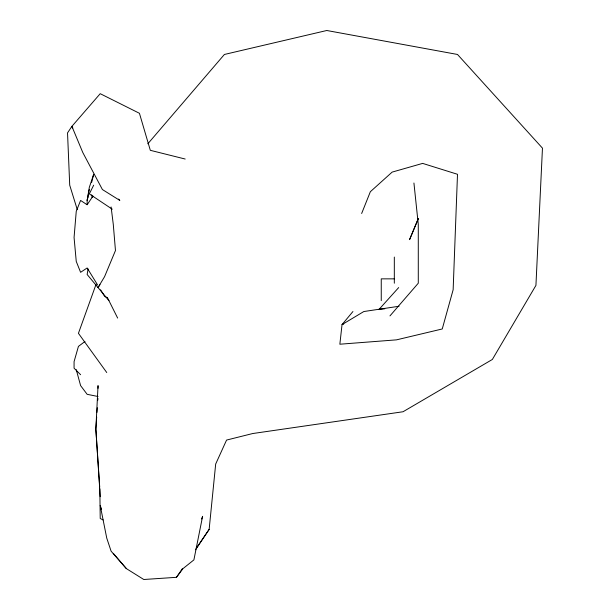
<?xml version="1.0" encoding="UTF-8"?>
<svg xmlns="http://www.w3.org/2000/svg" width="610" height="610" viewBox="0 0 610 610"><rect width="100%" height="100%" fill="white"/><g stroke="black" fill="none" stroke-linecap="round" stroke-linejoin="round"><path stroke-width="0.91" d="M96.67 417.042L95.854 429.181L100.215 496.715M96.975 412.375L97.287 407.701M97.783 400.236L97.913 398.368M195.551 549.785L209.146 529.396L215.681 464.035L226.569 440.069L252.715 433.535L403.035 411.75L492.354 359.465L535.931 285.396L542.465 148.146L457.5 54.465L326.785 30.5L224.396 54.465L147.818 143.8M88.076 268.896L87.146 274.5L108.931 300.646M89.319 189.535L87.146 200.431L87.146 204.22M88.046 196.824L87.146 200.431L89.319 187.354L93.681 174.285L91.653 182.398M96.105 284.214L78.431 333.319L106.75 372.535M201.613 518.98L202.604 516.319L193.896 559.896L183 568.604L176.465 577.319L143.785 579.5L126.354 568.604L111.104 551.181L106.75 538.104L100.215 505.431M361.646 213.5L370.354 191.715L392.146 172.104L422.646 163.396L457.5 174.285L453.146 289.75L442.25 328.965L396.5 339.854L339.854 344.215L342.035 324.604L352.931 311.535M418.285 218.731L409.569 239.646L418.285 218.586M93.681 185.181L89.319 193.896L112.293 209.207M92.949 196.069L87.146 204.785L80.604 200.431L76.25 211.319L74.069 237.465L76.25 261.431L80.604 272.319L87.146 267.965L97.6 284.954M99.971 284.664L98.035 287.569L104.569 276.681L115.465 250.535L113.285 224.396L111.104 206.965M176.465 577.319L182.359 568.68M196.283 548.253L209.146 529.396M389.965 315.896L418.285 283.215L418.285 224.396L413.931 183M398.681 287.569L379.069 309.354L384.757 308.79M84.965 341.493L78.431 346.396L74.069 361.646L74.069 368.181L80.604 374.715M343.781 323.933L342.035 324.604L363.819 311.535L399.047 306.25M394.319 278.854L381.25 278.854L381.25 300.646M98.035 396.5L87.146 394.319L80.604 385.604L76.25 369.629M185.181 159.035L150.319 150.319L139.431 113.285L100.215 93.681L71.896 126.354L67.535 132.896L69.715 185.181L77.264 209.581M103.121 519.949L100.215 518.5L99.834 488.854M107.07 297.634L104.569 296.285L100.589 289.811M118.599 199.035L119.819 200.431L102.396 189.535L82.785 152.5L71.896 126.354L72.826 127.993M113.285 553.354L126.354 568.604M107.413 297.611L117.646 318.069M100.49 506.247L101.573 509.51M91.683 194.803L92.224 197.526M99.712 486.955L95.854 429.181L98.035 385.604L98.035 388.334M394.319 257.069L394.319 283.215"/></g></svg>
